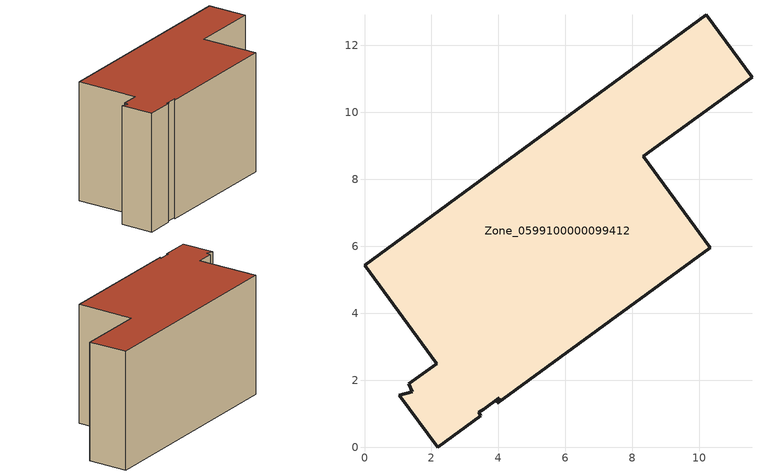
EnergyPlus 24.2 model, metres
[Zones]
Zone_0599100000099412
 floor ground (C_G): 8.33,8.69 10.32,5.95 3.97,1.31 4.02,1.48 3.56,1.13 3.4,1.04 3.47,0.94 2.18,0 1.04,1.55 1.42,1.65 1.33,1.89 2.15,2.49 0,5.43 10.21,12.91 11.57,11.05 z0
 wall outside (C_F): 10.32,5.95 8.33,8.69 11.57,11.05 10.21,12.91 0,5.43 2.15,2.49 1.33,1.89 1.42,1.65 1.04,1.55 2.18,0 3.47,0.94 3.4,1.04 3.56,1.13 4.02,1.48 3.97,1.31 10.32,5.95 z0:6.93
 roof outside (C_R): 3.97,1.31 10.32,5.95 8.33,8.69 11.57,11.05 10.21,12.91 0,5.43 2.15,2.49 1.33,1.89 1.42,1.65 1.04,1.55 2.18,0 3.47,0.94 3.4,1.04 3.56,1.13 4.02,1.48 z6.93
[BUILDING]
Pand.0599100000099412: North Axis=0; Terrain=City; Loads Convergence Tolerance Value=0.04; Temperature Convergence Tolerance Value=0.4; Solar Distribution=FullExterior; Maximum Number of Warmup Days=25; Minimum Number of Warmup Days=1
[Site:Location]
Rotterdam.The.Hague.AP_ZH_NLD Design_Conditions: Latitude=51.96; Longitude=4.45; Time Zone=1; Elevation=-4.5
[SITE:GROUNDTEMPERATURE:BUILDINGSURFACE]
18, 18, 18, 18, 18, 18, 18, 18, 18, 18, 18, 18
[MATERIAL] Thermal Absorptance=0.9; Solar Absorptance=0.7; Visible Absorptance=0.7
Name | Roughness | Thickness | Conductivity | Density | Specific Heat
G.TC.1975-1991 | MediumSmooth | 0.15 | 0.288461 | 540 | 1210
F.TC.1975-1991 | Rough | 0.3 | 0.230769 | 1920 | 840
R.TC.1975-1991 | MediumRough | 0.2 | 0.153846 | 1500 | 1000
[CONSTRUCTION]
C_G: G.TC.1975-1991
C_F: F.TC.1975-1991
C_R: R.TC.1975-1991
[ZONE]
Zone_0599100000099412: Type=1; Multiplier=1; Ceiling Height=Autocalculate; Volume=Autocalculate; Floor Area=autocalculate; Part of Total Floor Area=Yes
[ZONEINFILTRATION:DESIGNFLOWRATE]
Infil_Zone_0599100000099412: Zone or ZoneList or Space or SpaceList=Zone_0599100000099412; Schedule=AlwaysOn; Design Flow Rate Calculation Method=Flow/Area; Flow Rate per Floor Area=0.003; Constant Term Coefficient=1; Temperature Term Coefficient=0; Velocity Term Coefficient=0; Velocity Squared Term Coefficient=0
[HVACTEMPLATE:ZONE:IDEALLOADSAIRSYSTEM]
Zone_0599100000099412: Maximum Heating Supply Air Temperature=50; Minimum Cooling Supply Air Temperature=13; Maximum Heating Supply Air Humidity Ratio=0.0156; Minimum Cooling Supply Air Humidity Ratio=0.0077; Heating Limit=NoLimit; Cooling Limit=NoLimit; Dehumidification Control Type=ConstantSensibleHeatRatio; Cooling Sensible Heat Ratio=0.7; Dehumidification Setpoint=60; Humidification Control Type=None; Humidification Setpoint=30; Outdoor Air Method=None; Outdoor Air Flow Rate per Person=0.00944; Outdoor Air Flow Rate per Zone Floor Area=0; Outdoor Air Flow Rate per Zone=0; Demand Controlled Ventilation Type=None; Outdoor Air Economizer Type=NoEconomizer; Heat Recovery Type=None; Sensible Heat Recovery Effectiveness=0.7; Latent Heat Recovery Effectiveness=0.65
[ZONECONTROL:THERMOSTAT]
ThermostatControl_Zone_0599100000099412: Zone or ZoneList=Zone_0599100000099412; Control Type Schedule=DualSetpointControlType; Control 1=Thermostat_Zone_0599100000099412; Temperature Difference Between Cutout And Setpoint=0
[THERMOSTATSETPOINT:DUALSETPOINT]
Thermostat_Zone_0599100000099412: Heating Setpoint Temperature Schedule=HeatingSetpoint_Zone_0599100000099412; Cooling Setpoint Temperature Schedule=CoolingSetpoint_Zone_0599100000099412
[SCHEDULE:COMPACT]
HeatingSetpoint_Zone_0599100000099412: Through: 12/31, For: AllDays, Until: 24:00, 21
CoolingSetpoint_Zone_0599100000099412: Through: 12/31, For: AllDays, Until: 24:00, 24
DualSetpointControlType: Through: 12/31, For: AllDays, Until: 24:00, 4
AlwaysOn: Through: 12/31, For: AllDays, Until: 24:00, 1
